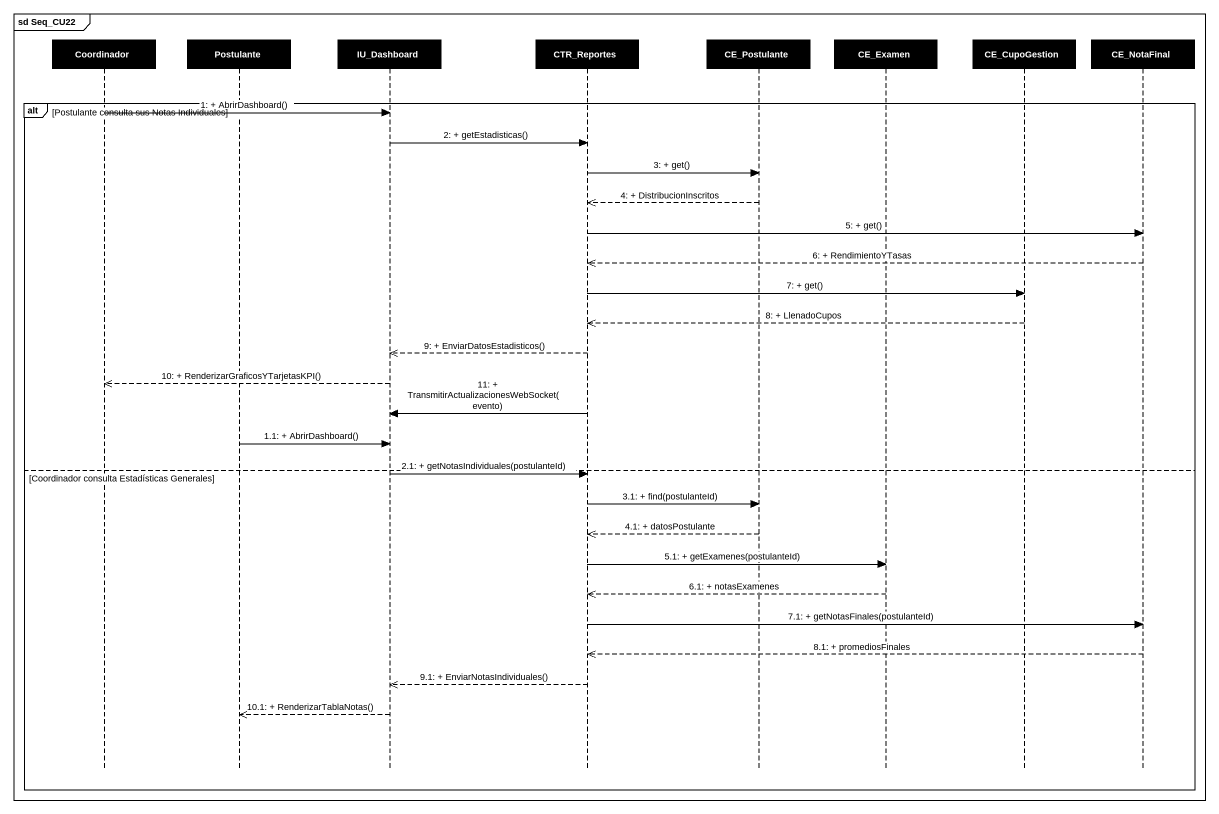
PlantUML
@startuml
mainframe sd Seq_CU22
hide footbox
participant Coordinador #000000
participant Postulante #000000
participant IU_Dashboard #000000
participant CTR_Reportes #000000
participant CE_Postulante #000000
participant CE_Examen #000000
participant CE_CupoGestion #000000
participant CE_NotaFinal #000000

alt Postulante consulta sus Notas Individuales
  Coordinador -> IU_Dashboard : 1: + AbrirDashboard()
  IU_Dashboard -> CTR_Reportes : 2: + getEstadisticas()
  CTR_Reportes -> CE_Postulante : 3: + get()
  CE_Postulante -->> CTR_Reportes : 4: + DistribucionInscritos
  CTR_Reportes -> CE_NotaFinal : 5: + get()
  CE_NotaFinal -->> CTR_Reportes : 6: + RendimientoYTasas
  CTR_Reportes -> CE_CupoGestion : 7: + get()
  CE_CupoGestion -->> CTR_Reportes : 8: + LlenadoCupos
  CTR_Reportes -->> IU_Dashboard : 9: + EnviarDatosEstadisticos()
  IU_Dashboard -->> Coordinador : 10: + RenderizarGraficosYTarjetasKPI()
  CTR_Reportes -> IU_Dashboard : 11: + TransmitirActualizacionesWebSocket(evento)
  Postulante -> IU_Dashboard : 1.1: + AbrirDashboard()
else Coordinador consulta Estadísticas Generales
  IU_Dashboard -> CTR_Reportes : 2.1: + getNotasIndividuales(postulanteId)
  CTR_Reportes -> CE_Postulante : 3.1: + find(postulanteId)
  CE_Postulante -->> CTR_Reportes : 4.1: + datosPostulante
  CTR_Reportes -> CE_Examen : 5.1: + getExamenes(postulanteId)
  CE_Examen -->> CTR_Reportes : 6.1: + notasExamenes
  CTR_Reportes -> CE_NotaFinal : 7.1: + getNotasFinales(postulanteId)
  CE_NotaFinal -->> CTR_Reportes : 8.1: + promediosFinales
  CTR_Reportes -->> IU_Dashboard : 9.1: + EnviarNotasIndividuales()
  IU_Dashboard -->> Postulante : 10.1: + RenderizarTablaNotas()
end
@enduml
